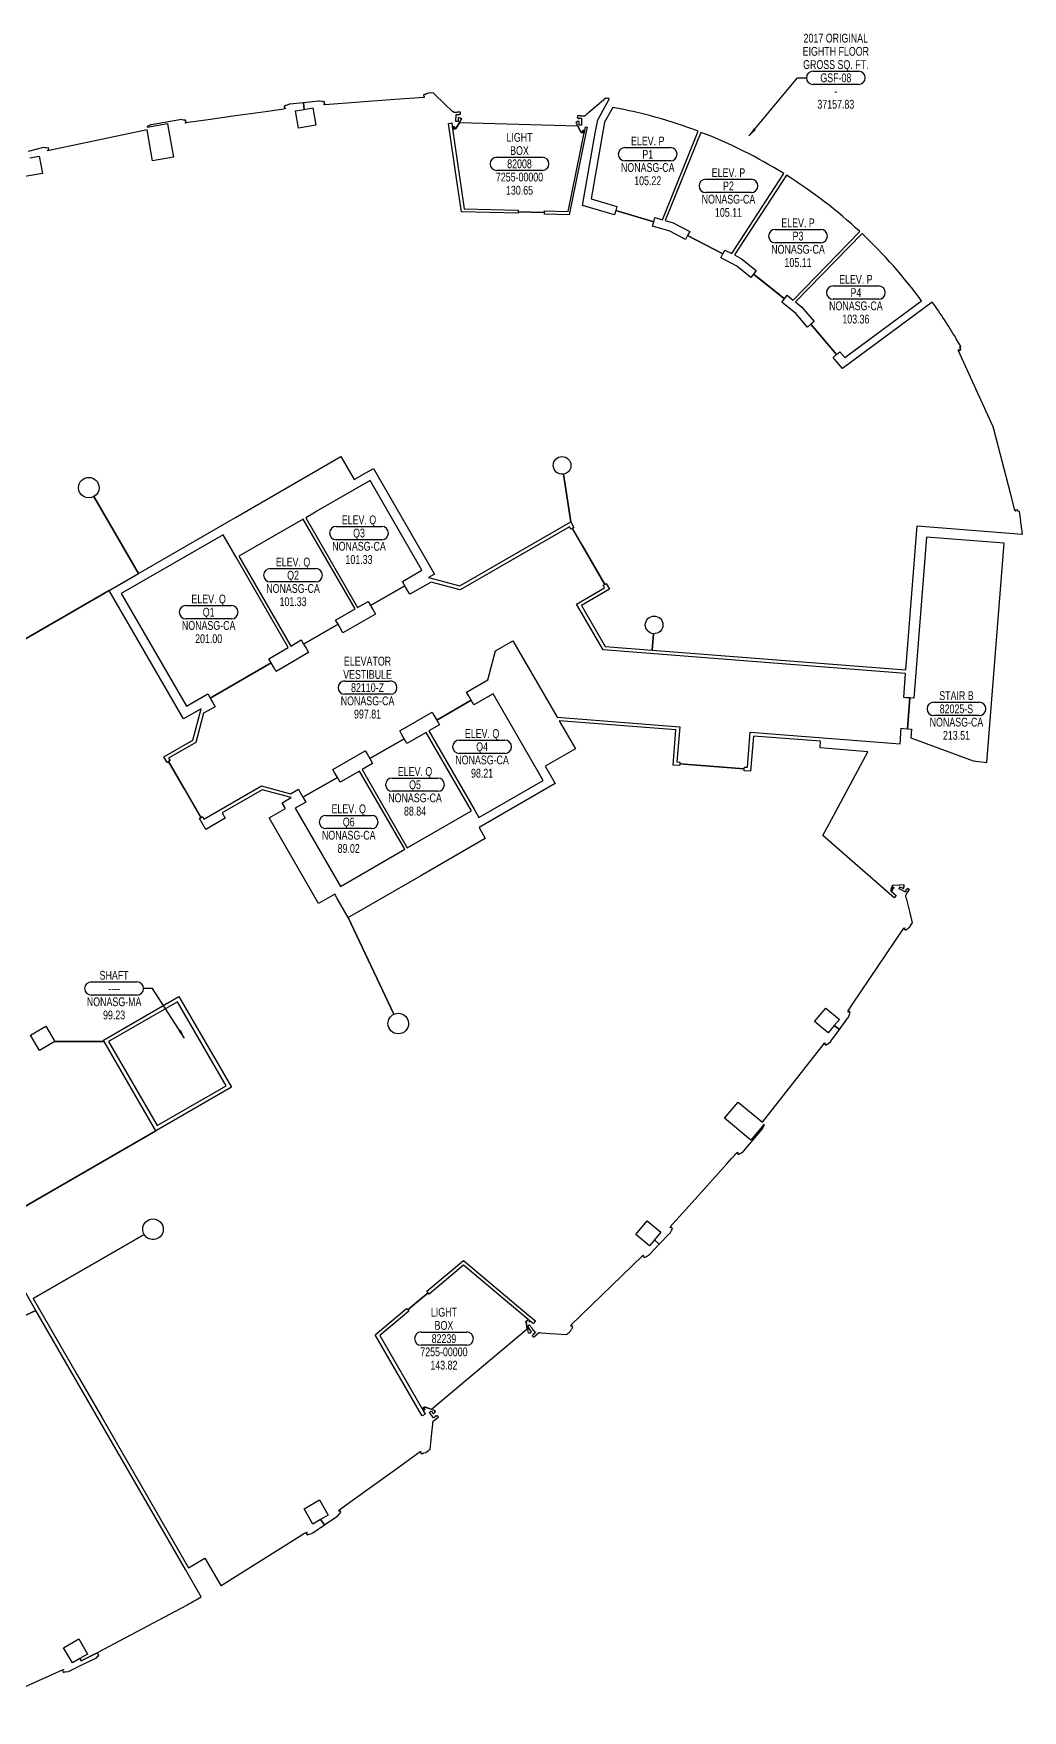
# Model space of a CAD drawing. Extents: x -1775 to 1417, y 4906 to 7408.
# Drawn here: x 72 to 1417, y 5127 to 7408 of the extents above; entities that cross this region are included whole.
import ezdxf
from ezdxf.enums import TextEntityAlignment as Align

# ---------------------------------------------------------------- set-up
doc = ezdxf.new("R2010")
doc.units = 0
doc.header["$MEASUREMENT"] = 0
doc.layers.get('0').update_dxf_attribs({"linetype": 'CONTINUOUS'})
for name, color, linetype in [('AREA', 3, 'CONTINUOUS'), ('AREA2', 1, 'CONTINUOUS'), ('COSTC', 6, 'CONTINUOUS'), ('PLINE2', 5, 'CONTINUOUS'), ('ROOMNA', 4, 'CONTINUOUS'), ('ROOMNO', 4, 'CONTINUOUS'), ('ROOMOV', 4, 'CONTINUOUS')]:
    doc.layers.add(name, color=color, linetype=linetype)
doc.dimstyles.get("Standard").update_dxf_attribs({"dimtxt": 0.18, "dimasz": 12, "dimexe": 0.18, "dimexo": 0.0625, "dimgap": 0.09, "dimtad": 0, "dimtih": 1, "dimtoh": 1, "dimdec": 4, "dimzin": 0, "dimtxsty": 'STANDARD', "dimcen": 0.09, "dimazin": 3, "dimtfac": 1, "dimtdec": 4, "dimtofl": 0, "dimtmove": 0, "dimatfit": 3, "dimtolj": 1, "dimtzin": 0})

# ---------------------------------------------------------------- blocks, each defined once
blk = doc.blocks.new('ROOM')
at = {"layer": 'ROOMOV'}
for p, q in [((-31, 9), (31, 9)), ((31, -9), (-31, -9))]:
    blk.add_line(p, q, dxfattribs=at)
for centre, start, end in [((-31, 0), 90, 270), ((31, 0), 270, 90)]:
    blk.add_arc(centre, 9.04, start, end, dxfattribs=at)
at = {"width": 0.75, "flags": 1}
for tag, p in [('FLTYPE', (-60, -48)), ('FLFIN', (-60, -36)), ('USER1', (60, -48)), ('ICRA', (60, -36)), ('FLCOND', (-60, -60)), ('USER2', (60, -60)), ('WLTYPE', (-60, -84)), ('WLFIN', (-60, -72)), ('BLDG', (-24, -84)), ('SITE', (-24, -72)), ('UCODE', (24, -72)), ('UDESC', (24, -84)), ('USER3', (60, -72)), ('USER4', (60, -84)), ('WLCOND', (-60, -96)), ('CLFIN', (-60, -108)), ('COSTCD', (-24, -108)), ('FLR', (-24, -96)), ('FCODE', (24, -96)), ('FDESC', (24, -108)), ('USER5', (60, -96)), ('USER6', (60, -108)), ('CLCOND', (-60, -132)), ('CLTYPE', (-60, -120)), ('DEPTD', (-24, -120)), ('RDES', (-24, -132)), ('CONTACT', (24, -132)), ('DIVISION', (24, -120)), ('USER7', (60, -120)), ('USER8', (60, -132)), ('CLHT', (-60, -144)), ('BASE', (-60, -156)), ('CHDATE', (-24, -144)), ('CBACK', (-24, -156)), ('PRCONTACT', (24, -156)), ('OCCUP', (24, -144)), ('BLOCK2', (60, -156)), ('BLOCK', (60, -144))]:
    blk.add_attdef(tag, text='', height=6, dxfattribs=at).set_placement(p, align=Align.MIDDLE_CENTER)
at = {"layer": 'AREA', "width": 0.75}
blk.add_attdef('AREA', text='', height=12, dxfattribs=at).set_placement((0, -36), align=Align.MIDDLE_CENTER)
at = {"layer": 'AREA2', "width": 0.75}
blk.add_attdef('AREA2', text='', height=12, dxfattribs=at).set_placement((0, -36), align=Align.MIDDLE_CENTER)
at = {"layer": 'COSTC', "width": 0.75}
blk.add_attdef('COSTC', text='', height=12, dxfattribs=at).set_placement((0, -18), align=Align.MIDDLE_CENTER)
at = {"layer": 'ROOMNA', "width": 0.75}
for tag, p in [('RMNAA', (0, 54)), ('RMNAC', (0, 18)), ('RMNAB', (0, 36))]:
    blk.add_attdef(tag, text='', height=12, dxfattribs=at).set_placement(p, align=Align.MIDDLE_CENTER)
at = {"layer": 'ROOMNO', "width": 0.75}
blk.add_attdef('RMNU', text='', height=12, dxfattribs=at).set_placement((0, 0), align=Align.MIDDLE_CENTER)

msp = doc.modelspace()

# ---------------------------------------------------------------- linework, layer by layer
at = {"layer": 'PLINE2', "color": 6}
for points in [[(8.8, 6554.7), (214.3, 6673.4), (153.9, 6778.1, -0.57735), (132.9, 6790.2, -1), (160.9, 6790.2, -0.26795), (153.9, 6778.1), (214.3, 6673.4), (346.5, 6749.7), (489.9, 6832.5), (507.9, 6801.3), (533.9, 6816.3), (616.9, 6672.6), (608.9, 6667.9), (651.4, 6656.5), (802.3, 6743.7), (792.4, 6808.6, -0.459287), (778.6, 6820.5, -1), (802.6, 6820.5, -0.370532), (792.4, 6808.6), (802.3, 6743.7), (806.7, 6736), (804.6, 6734.8), (818.3, 6711.2), (848.6, 6658.6), (850.7, 6659.8), (855.2, 6652.1), (817.1, 6630.1), (849.3, 6574.3), (913.1, 6569.3), (914.9, 6591.6, -0.391469), (903.8, 6603.6, -1), (927.8, 6603.6, -0.43733), (914.9, 6591.6), (913.1, 6569.3), (1258.2, 6542.2), (1273.5, 6738.2), (1416.2, 6727), (1416.7, 6727, 0.006651), (1414.3, 6745), (1414.4, 6745.3, 0.004563), (1412.5, 6757.6), (1411.4, 6757.4), (1411.1, 6758.7), (1410.6, 6758.6), (1410.6, 6758.7), (1410.4, 6758.7), (1410.2, 6760.3), (1407.3, 6759.8), (1406.6, 6759.7), (1406.7, 6759.2), (1407.4, 6759.3), (1407.6, 6758.2), (1407.5, 6758.2), (1407.3, 6759.2), (1406.6, 6759.1), (1406.5, 6759.8), (1400.5, 6782.8), (1377.9, 6870), (1376.9, 6872.8), (1329.9, 6976.4), (1329.5, 6977.1), (1330.1, 6977.5), (1329.6, 6978.3), (1329.7, 6978.4), (1330.5, 6976.9), (1333.1, 6978.3), (1331.4, 6981.2), (1332.8, 6982), (1332.8, 6982.1), (1326.7, 6992.8), (1326.6, 6992.9), (1326.6, 6992.9), (1326, 6993.9, 0.02128), (1294.1, 7042.8), (1172, 6952.4), (1163.8, 6962.1), (1159.2, 6967.4), (1163.8, 6971.3), (1128.9, 7012.5), (1124.3, 7008.6), (1108.5, 7027.3), (1089.4, 7042.5), (1093.2, 7047.2), (1063.2, 7071.2), (1051, 7080.9), (1047.2, 7076.3), (1028.2, 7091.5), (1012.7, 7099.6), (1006.5, 7102.8), (1006.5, 7102.8), (1009.3, 7108.2), (961.4, 7133.2), (958.6, 7127.8), (937, 7139.2), (913.5, 7146.1), (915.2, 7151.9), (863.5, 7167.2), (861.8, 7161.4), (818.4, 7174.3), (835.7, 7272.4), (839, 7290.7), (854.6, 7318.6), (854.8, 7319.6), (853.8, 7319.8), (853.8, 7319.8), (853.8, 7319.8), (852.9, 7319.9), (852.5, 7319.8), (850.7, 7320.1), (850.7, 7320.2), (850.2, 7320.3), (823.8, 7298), (823.9, 7297.9), (821.9, 7296.2), (821.3, 7296), (820.7, 7295.5), (816, 7295.8), (816.1, 7295.9), (811.5, 7296.2, 0.414214), (811.4, 7296.1), (811.3, 7293.5), (811.5, 7293.5), (813.2, 7293.5), (813.1, 7292.4), (814.2, 7292.4), (814.2, 7292.6, -0.414214), (814.4, 7292.9), (816.9, 7292.8, -0.414214), (817.2, 7292.5), (816.9, 7283.5, -0.414214), (816.6, 7283.3), (814.1, 7283.4, -0.414214), (813.9, 7283.6), (814, 7288.4), (813.9, 7288.4), (813, 7288.4), (813, 7288.3), (810.5, 7288.4), (810.5, 7288), (810.5, 7288), (810.5, 7288), (810.5, 7287.4, -0.414214), (810.4, 7287.4), (810.1, 7287.4), (810, 7287.3), (810, 7287.3), (810.1, 7287.3), (810.4, 7287.3, -0.42196), (810.5, 7287.2), (810.5, 7287.2, -0.414214), (810.5, 7287.2), (809.1, 7287.2), (811.9, 7282.1), (812, 7282.2), (812.5, 7281.4), (812.4, 7281.4), (812.4, 7281.4), (812.3, 7281.4), (816.1, 7274.5), (816.1, 7274.5), (816.2, 7274.6), (816.7, 7273.8), (816.5, 7273.7), (816.7, 7273.4), (817.2, 7273.3), (817.2, 7273.3), (817, 7273.3), (817, 7273.2), (820.9, 7273.1), (821.4, 7275.6), (820.1, 7275.6), (820.1, 7275.6), (820, 7274.1), (818.5, 7274.1), (818.6, 7276.5), (820.1, 7276.4), (820.1, 7276.1), (820.1, 7276.1), (821.5, 7276.1), (822.5, 7281), (824.7, 7280.5), (823.1, 7272.7), (800.1, 7161.6), (766.8, 7162.5), (766.8, 7164.6), (730.9, 7165.6), (730.8, 7163.5), (653.8, 7165.5), (648.1, 7204.7), (636.2, 7285.8), (640.5, 7286.4), (641.2, 7281.5), (642.6, 7281.4), (642.6, 7281.4), (642.6, 7281.7), (644.1, 7281.7), (644.1, 7279.3), (642.6, 7279.4), (642.6, 7280.9), (641.2, 7281), (641.6, 7278.5), (645.6, 7278.4), (645.6, 7278.4), (645.3, 7278.4), (645.3, 7278.5), (645.8, 7278.5), (646, 7278.8), (645.9, 7278.9), (646.4, 7279.6), (646.5, 7279.5), (650.7, 7286.2), (650.6, 7286.2), (650.5, 7286.3), (651, 7287), (651.1, 7286.9), (654.2, 7291.8), (652.9, 7291.9, -0.414214), (652.9, 7291.9), (652.9, 7291.9, -0.43442), (652.9, 7292), (653.3, 7292), (653.3, 7292), (653.3, 7292), (653.2, 7292.1), (652.9, 7292.1, -0.414214), (652.9, 7292.1), (652.9, 7292.7), (652.9, 7292.7), (652.9, 7292.7), (652.9, 7293.1), (650.4, 7293.2), (650.4, 7293.3), (649.4, 7293.3), (649.4, 7293.3), (649.2, 7288.5, -0.414214), (649, 7288.3), (646.5, 7288.4, -0.414214), (646.2, 7288.6), (646.5, 7297.6, -0.414214), (646.8, 7297.9), (649.3, 7297.8, -0.414214), (649.5, 7297.5), (649.5, 7297.3), (649.5, 7297.3), (649.5, 7297.3), (650.5, 7297.3), (650.6, 7298.3), (652.5, 7298.3), (652.5, 7300.9, 0.414214), (652.4, 7301), (647.9, 7301), (647.9, 7300.8), (643.2, 7300.8), (642.7, 7301.4), (642.1, 7301.6), (640.1, 7303.4), (640.2, 7303.5), (632.6, 7310.8), (615.3, 7327.3), (612.2, 7327.1), (612.1, 7327.2), (608.5, 7326.9), (605.7, 7325.6), (603.9, 7325.5), (603.9, 7325), (603.9, 7325), (603.9, 7324.8), (603.9, 7324.8), (602.3, 7324.7), (602.5, 7321.8), (604.1, 7321.9), (604.1, 7321.8), (603.1, 7321.7), (603.2, 7321), (562.9, 7318.1), (467.8, 7311.2), (467.8, 7311.2), (467.2, 7311.2), (467.1, 7311.9), (466.1, 7311.8), (466.1, 7311.9), (467.7, 7312), (467.5, 7314.9), (465.9, 7314.8), (465.9, 7315), (465.8, 7315), (465.8, 7315.5), (464.5, 7315.4), (464.2, 7315.4), (460.8, 7316.1), (460.4, 7316.2), (459.6, 7316.1), (459.4, 7316), (439, 7313.8), (440, 7304.9), (451.8, 7307), (455.9, 7283.4), (432.3, 7279.2), (428.1, 7302.9), (440, 7304.9), (439, 7313.8), (420.2, 7311.8), (420, 7311.9), (419.2, 7311.8), (418.8, 7311.7), (415.4, 7310.1), (414.1, 7310), (414.1, 7309.6), (414.2, 7309.3), (412.5, 7309), (412.9, 7306.2), (414.5, 7306.4), (414.5, 7306.3), (413.5, 7306.2), (413.6, 7305.5), (409, 7304.8), (387.2, 7301.7), (346.5, 7296), (305.9, 7290.2), (278.6, 7286.4), (278.5, 7287.1), (277.5, 7286.9), (277.5, 7287), (278.6, 7287.2), (278.7, 7286.5), (279.2, 7286.6), (278.7, 7290.1), (277.1, 7289.9), (277.1, 7290), (277, 7290.1), (277, 7290.6), (275.7, 7290.4), (271.6, 7290.9), (270.8, 7290.8), (270.4, 7290.5), (268, 7290.1), (268, 7290.2), (234.4, 7284.3), (234.4, 7284.1), (232, 7283.7), (231.5, 7283.9), (230.7, 7283.7), (227.1, 7281.8), (226.3, 7281.7), (226.5, 7280.6), (253.9, 7285.5), (254.5, 7282.3), (262, 7239.8), (233.6, 7234.8), (226.1, 7277.1), (92.9, 7249), (91.3, 7248.6), (91.1, 7249.4), (92.7, 7249.7), (92.1, 7252.5), (88.9, 7251.9), (88.7, 7252.6), (85.2, 7252.8), (64.6, 7247.7)], [(71.2, 5687.2), (222.1, 5774.4, -0.131652), (220.2, 5781.4, -1), (248.2, 5781.4, -0.767327), (222.1, 5774.4), (71.2, 5687.2), (131.1, 5583.4), (164.9, 5524.9), (282.6, 5321), (304.8, 5333.9), (326.3, 5296.7), (326.7, 5296.1), (327.1, 5296.4), (326.7, 5297), (403.5, 5344.8), (440.4, 5367.9), (442.4, 5369.1), (442.8, 5368.5), (443.6, 5369.1), (443.7, 5369), (442.8, 5368.4), (442.4, 5369), (441.9, 5368.7), (442.3, 5368.1), (443.8, 5365.7), (445.2, 5366.5), (445.3, 5366.4), (445.3, 5366.5), (445.6, 5366), (446.8, 5366.7), (450.4, 5367.7), (450.7, 5367.8), (451.4, 5368.3), (451.5, 5368.5), (467.5, 5379.2), (462.2, 5386.4), (451.8, 5380.4), (439.8, 5401.2), (460.6, 5413.2), (472.6, 5392.4), (462.2, 5386.4), (467.5, 5379.2), (484.3, 5390.5), (484.5, 5390.5), (485.2, 5391), (487.7, 5394.2), (488.8, 5395), (488.5, 5395.5), (488.5, 5395.5), (488.5, 5395.6), (489.8, 5396.5), (488.1, 5398.9), (486.8, 5397.9), (486.7, 5398), (487.5, 5398.6), (487.1, 5399.1), (505.3, 5412.3), (562.7, 5453.8), (597.6, 5479), (598, 5478.4), (598.8, 5479), (598.9, 5479), (598, 5478.3), (597.6, 5478.9), (597.2, 5478.6), (597.6, 5478), (599.3, 5475.7), (600.6, 5476.6), (600.7, 5476.4), (600.7, 5476.5), (601, 5476.1), (602.5, 5477.2), (605.5, 5477.9), (608.4, 5480), (608.4, 5480.2), (608.9, 5480.5), (609.4, 5480.9), (611, 5482), (613.4, 5504.6), (614.7, 5516.2), (614.6, 5516.3), (614.9, 5518.9), (615.2, 5519.5), (615.3, 5520.3), (618.9, 5523.2), (618.9, 5523.1), (622.4, 5526.1, 0.414214), (622.4, 5526.2), (620.8, 5528.1), (620.5, 5527.8), (619.5, 5526.9), (618.8, 5527.8), (618, 5527.1), (618, 5527.1), (618.1, 5527.1), (618.2, 5526.9, -0.414214), (618.2, 5526.6), (616.2, 5525, -0.414214), (615.9, 5525), (610.1, 5531.9, -0.414214), (610.1, 5532.2), (612, 5533.8, -0.434035), (612.4, 5533.8), (615.5, 5530.2), (615.5, 5530.2), (616.2, 5530.8), (616.2, 5530.9), (618.1, 5532.5), (617.8, 5532.8), (617.8, 5532.8), (617.8, 5532.8), (617.5, 5533.2, -0.414214), (617.5, 5533.3), (617.7, 5533.5), (617.8, 5533.6), (617.7, 5533.7), (617.4, 5533.4, -0.414214), (617.3, 5533.4), (617.3, 5533.4, -0.414214), (617.3, 5533.5), (618.3, 5534.3), (612.9, 5536.3), (612.9, 5536.2), (612, 5536.5), (612.1, 5536.6), (612.1, 5536.6), (604.8, 5539.3), (604.7, 5539.1), (603.9, 5539.4), (604, 5539.5), (603.6, 5539.7), (603.2, 5539.4), (603.2, 5539.4), (603.4, 5539.6), (603.3, 5539.6), (600.3, 5537.1), (601.6, 5534.9), (602.6, 5535.8), (602.6, 5535.8), (601.6, 5537), (602.7, 5537.9), (604.3, 5536.1), (603.1, 5535.2), (602.9, 5535.4), (602.9, 5535.4), (601.8, 5534.5), (604.4, 5529.9), (600.2, 5527.5), (596.3, 5534.2), (536.4, 5638), (579.2, 5673.8), (580.7, 5671.9), (593.1, 5682.4), (608.3, 5695.1), (606.7, 5697), (656.5, 5738.7), (748.3, 5661.7), (754.3, 5656.7), (751.1, 5653), (750, 5653.9), (747.1, 5656.4), (746, 5655.5), (746, 5655.4), (745.6, 5655.8), (745.7, 5655.8), (746.7, 5656.7), (744.8, 5658.3), (741.7, 5655.8), (741.8, 5655.7), (742, 5655.9), (742, 5655.8), (741.6, 5655.5), (741.7, 5655.1), (741.9, 5655.1), (742, 5654.3), (741.8, 5654.3), (743.2, 5646.6), (743.2, 5646.6), (743.4, 5646.6), (743.5, 5645.8), (743.4, 5645.7), (744.4, 5640.1), (745.4, 5640.9, -0.414214), (745.4, 5640.9), (745.4, 5640.9, -0.414214), (745.4, 5640.8), (745.1, 5640.6), (745.2, 5640.5), (745.2, 5640.5), (745.5, 5640.7, -0.414214), (745.6, 5640.7), (745.9, 5640.3), (745.9, 5640.3), (745.9, 5640.3), (746.2, 5640), (748.1, 5641.6), (748.2, 5641.5), (748.9, 5642.1), (748.9, 5642.2), (745.9, 5645.8, -0.414214), (745.9, 5646.2), (746.1, 5646.4), (743.6, 5649.4), (746, 5651.4), (749.8, 5646.8), (749.3, 5646.4), (754, 5640.8, -0.414214), (753.9, 5640.5), (752, 5638.9, -0.414214), (751.7, 5638.9), (751.6, 5639), (751.5, 5639.1), (750.7, 5638.5), (751.4, 5637.6), (750.8, 5637.1), (750.1, 5636.5), (751.7, 5634.6, 0.492945), (751.8, 5634.6), (755.3, 5637.5), (755.2, 5637.6), (758.7, 5640.6), (759.5, 5640.6), (760.1, 5640.8), (762.8, 5640.6), (762.8, 5640.5), (774.5, 5639.7), (774.5, 5639.7), (797, 5638.3), (797.1, 5638.3), (799.4, 5640.4), (799.6, 5640.4), (800.5, 5641.3), (802.2, 5642.9), (803.4, 5645.7), (804.7, 5647), (804.4, 5647.3), (804.4, 5647.4), (804.3, 5647.5), (805.4, 5648.7), (803.4, 5650.7), (802.9, 5651.2), (802.6, 5650.9), (803, 5650.4), (802.3, 5649.6), (802.2, 5649.7), (802.9, 5650.4), (802.4, 5650.9), (899.8, 5745.4), (899.8, 5745.4), (900.3, 5745.8), (900.7, 5745.3), (901.5, 5746), (901.5, 5746), (900.7, 5745.2), (900.3, 5745.7), (899.9, 5745.3), (902.4, 5742.8), (903.5, 5743.9), (903.7, 5743.7), (903.7, 5743.8), (904.1, 5743.4), (905, 5744.3), (905.3, 5744.5), (908.3, 5746.1), (908.6, 5746.3), (909.2, 5746.9), (909.3, 5747.1), (922.8, 5761.2), (916.3, 5767.2), (909.4, 5758.9), (891, 5774.3), (906.4, 5792.7), (924.8, 5777.3), (916.3, 5767.2), (922.8, 5761.2), (936.6, 5775.5), (936.9, 5775.6), (937.4, 5776.2), (939.2, 5779.9), (940.1, 5780.9), (939.8, 5781.2), (939.8, 5781.3), (939.7, 5781.4), (940.8, 5782.6), (938.6, 5784.6), (938.1, 5785), (937.7, 5784.6), (938.2, 5784.2), (937.5, 5783.4), (937.4, 5783.4), (938.1, 5784.2), (937.6, 5784.6), (941.2, 5788.6), (971.4, 5822.2), (983.2, 5835.3), (1014.6, 5870.2), (1021.1, 5877.5), (1025, 5881.9), (1026.5, 5883.5), (1028.2, 5885.5), (1028.7, 5886), (1029.3, 5885.6), (1029.9, 5886.3), (1030, 5886.2), (1029.3, 5885.4), (1028.8, 5885.9), (1028.4, 5885.5), (1031.1, 5883.1), (1032.1, 5884.3), (1032.2, 5884.2), (1032.3, 5884.3), (1032.7, 5883.9), (1033.6, 5884.9), (1037.1, 5887.1), (1037.6, 5887.7), (1037.6, 5887.9), (1037.8, 5888.1), (1063, 5918.1), (1063.2, 5918.2), (1063.8, 5918.9), (1065.3, 5922.7), (1065.8, 5923.3), (1065, 5924), (1047.1, 5902.6), (1044.6, 5904.7), (1011.6, 5932.4), (1030.1, 5954.5), (1063, 5926.9), (1147.4, 6034.6), (1147.9, 6034.2), (1148.5, 6035), (1148.6, 6034.9), (1147.9, 6034.1), (1147.4, 6034.5), (1147.1, 6034.1), (1147.6, 6033.6), (1149.9, 6031.8), (1150.9, 6033.1), (1151, 6033), (1151.1, 6033.1), (1151.5, 6032.7), (1152.3, 6033.8), (1152.5, 6034), (1155.6, 6036.2), (1156.1, 6036.9), (1156.1, 6037.1), (1156.3, 6037.3), (1167.9, 6053.2), (1160.8, 6058.6), (1152.4, 6048.5), (1134, 6063.9), (1149.4, 6082.3), (1167.8, 6066.9), (1160.8, 6058.6), (1167.9, 6053.2), (1179.4, 6069), (1179.6, 6069.1), (1180.1, 6069.8), (1180.2, 6070.1), (1181.4, 6073.7), (1182.1, 6074.8), (1181.8, 6075), (1181.5, 6075.2), (1182.5, 6076.6), (1180.1, 6078.2), (1179.2, 6076.9), (1179.1, 6076.9), (1179.7, 6077.7), (1179.1, 6078.1), (1179.5, 6078.7), (1185.5, 6087.6), (1255.6, 6191), (1256.2, 6190.6), (1256.7, 6191.4), (1256.8, 6191.3), (1256.2, 6190.4), (1255.6, 6190.8), (1255.3, 6190.4), (1255.9, 6190), (1255.9, 6190), (1258.3, 6188.4), (1259.3, 6189.8), (1259.8, 6189.4), (1260.9, 6190.9), (1261.2, 6191.1), (1263.4, 6192.6), (1265.4, 6195.6), (1265.4, 6195.8), (1265.4, 6195.8), (1265.4, 6195.8), (1267.1, 6198.4), (1263.4, 6213.8), (1259, 6231.8), (1258.8, 6231.8), (1258.2, 6234.4), (1258.3, 6235), (1258.1, 6235.8), (1260.5, 6239.8), (1260.6, 6239.7), (1262.9, 6243.7, 0.414214), (1262.8, 6243.8), (1260.6, 6245.1), (1260.4, 6244.7), (1259.6, 6243.4), (1258.7, 6243.9), (1258.2, 6243), (1258.3, 6242.9), (1258.4, 6242.9, -0.414214), (1258.5, 6242.5), (1257.4, 6240.3, -0.414214), (1257, 6240.2), (1249.1, 6244.5, -0.414214), (1249, 6244.8), (1250.2, 6247, -0.414214), (1250.5, 6247.1), (1254.7, 6244.9), (1254.8, 6245.1), (1255.2, 6245.8), (1255.1, 6245.8), (1256.3, 6248), (1255.9, 6248.2), (1255.9, 6248.2), (1255.9, 6248.2), (1255.4, 6248.5, -0.414214), (1255.4, 6248.6), (1255.5, 6248.8), (1255.6, 6248.9), (1255.5, 6248.9), (1255.5, 6248.9), (1255.3, 6248.6, -0.414214), (1255.2, 6248.6), (1255.2, 6248.6, -0.414214), (1255.2, 6248.6), (1255.8, 6249.8), (1250.1, 6249.6), (1250.1, 6249.4), (1249.2, 6249.4), (1249.2, 6249.5), (1249.2, 6249.5), (1241.3, 6249.2), (1241.3, 6249.2), (1241.3, 6249.1), (1240.5, 6249), (1240.5, 6249.2), (1240.1, 6249.2), (1239.8, 6248.8), (1239.8, 6248.8), (1239.9, 6249), (1239.8, 6249), (1238, 6245.6), (1238.1, 6245.6), (1237.8, 6245), (1239, 6244), (1239, 6244), (1238.8, 6244.1), (1237.4, 6242.2), (1238.5, 6241.2), (1240.6, 6245.2), (1239.2, 6245.9), (1239.9, 6247.2), (1242, 6246.1), (1241.3, 6244.8), (1241, 6244.9), (1238.8, 6240.9), (1244.9, 6235.6), (1242.1, 6232.4), (1239.1, 6235), (1145.1, 6317.2), (1162.7, 6349.8), (1206.4, 6431.1), (1141.4, 6436.2), (1142.1, 6445.2), (1050.8, 6452.4), (1047, 6404.5), (1038.2, 6405.2), (1038.4, 6407.7), (950.6, 6414.5), (950.5, 6412.1), (941.6, 6412.8), (945.4, 6460.7), (786.6, 6473.1), (808.7, 6434.9), (767.8, 6411.3), (781.4, 6387.7), (677.7, 6327.8), (686.2, 6313), (598.5, 6262.4), (510.8, 6211.8), (499.8, 6205.4), (561.8, 6073.9, -0.54993), (581.8, 6061.2, -1), (553.8, 6061.2, -0.290381), (561.8, 6073.9), (499.8, 6205.4), (484.8, 6231.5), (481.4, 6237.3), (459.5, 6224.7), (392.3, 6341.1), (414.2, 6353.8), (409.8, 6361.3), (422.3, 6368.6), (382.5, 6379.2), (328.2, 6347.8), (332.3, 6340.7), (305.9, 6325.4), (297.3, 6340.3), (299.4, 6341.5), (276.5, 6381.1), (255.4, 6417.7), (253.3, 6416.5), (248.9, 6424.2), (288.3, 6446.9), (299.7, 6489.4), (275.7, 6475.6), (174.7, 6650.5), (8.8, 6554.7)], [(-12.3, 5126.8), (110.9, 5182), (110.9, 5182), (112.4, 5182.7), (112.7, 5182), (111.2, 5181.3), (112.4, 5178.6), (115, 5179.8), (115.3, 5179.2), (119.1, 5179.8), (138.1, 5189.1), (155.6, 5197.6), (156, 5197.7), (156.8, 5198.1), (159.7, 5201), (160.4, 5201.3), (158.5, 5205.3, -0.003127), (136.6, 5194.4), (134.9, 5197.4), (124.5, 5191.4), (112.5, 5212.2), (133.3, 5224.2), (145.3, 5203.4), (134.9, 5197.4), (136.6, 5194.4, 0.003127), (158.5, 5205.3, 0.000189), (159.8, 5206), (280.1, 5270.1, 0.000042), (280.5, 5270.3), (280.7, 5270.4, 0.002057), (299.9, 5281.3), (278.4, 5318.6), (74.9, 5671), (-80.4, 5598.3, -0.109811)]]:
    msp.add_lwpolyline(points, format="xyb", dxfattribs=at)
for points in [[(975.7, 7275.1, 0.044736), (859.8, 7307.5), (848.5, 7287.3), (830.2, 7183.3), (865.2, 7172.9), (863.5, 7167.2), (915.2, 7151.9), (916.9, 7157.6), (927, 7154.6)], [(1092.3, 7217.5, 0.046853), (979.5, 7273.6), (930.8, 7153.5), (941.5, 7150.3), (964.2, 7138.5), (961.4, 7133.2), (1009.3, 7108.2), (1012.1, 7113.5), (1021.3, 7108.6)], [(1195.7, 7138.5, 0.046853), (1095.7, 7215.3), (1024.9, 7106.8), (1034.7, 7101.6), (1054.7, 7085.6), (1051, 7080.9), (1093.2, 7047.2), (1096.9, 7051.9), (1105.1, 7045.4)], [(1279.6, 7044.4, 0.045393), (1198.6, 7135.8), (1108.2, 7042.9), (1116.9, 7035.9), (1133.5, 7016.4), (1128.9, 7012.5), (1163.8, 6971.3), (1168.4, 6975.2), (1175.2, 6967.2)]]:
    msp.add_lwpolyline(points, format="xyb", close=True, dxfattribs=at)
for points in [[(820.8, 7272.9), (817.2, 7273), (817.2, 7272.9), (816.8, 7272.9), (816.3, 7273.8), (811.9, 7281.9), (651.2, 7286.7), (646.3, 7279), (645.7, 7278), (645.3, 7278), (645.3, 7278.1), (641.6, 7278.2), (657.5, 7169.7), (730.9, 7167.7), (730.9, 7165.6), (766.8, 7164.6), (766.9, 7166.7), (798.7, 7165.9)], [(529.5, 6799.9), (456.3, 6757.7), (456.3, 6757.7), (452.8, 6755.7), (452.8, 6755.7), (442, 6749.4), (512.5, 6627.3), (526.8, 6635.6), (530.1, 6629.9), (576.8, 6656.9), (573.6, 6662.6), (600, 6677.8)], [(1257.8, 6537.3), (846.4, 6569.6), (810.4, 6631.9), (848.5, 6653.9), (846.5, 6657.4), (848.6, 6658.6), (804.6, 6734.8), (802.5, 6733.6), (800.5, 6737), (652.1, 6651.3), (612.4, 6661.9), (583.6, 6645.3), (580.1, 6651.3), (576.8, 6656.9), (530.1, 6629.9), (533.3, 6624.3), (536.8, 6618.3), (492.6, 6592.8), (489.1, 6598.8), (485.9, 6604.4), (439.1, 6577.4), (442.4, 6571.8), (445.9, 6565.8), (401.7, 6540.3), (398.2, 6546.3), (395, 6551.9), (311.8, 6503.9), (315.1, 6498.3), (318.6, 6492.3), (303.1, 6483.3), (292.5, 6443.7), (255.5, 6422.4), (257.5, 6418.9), (255.4, 6417.7), (299.4, 6341.5), (301.5, 6342.7), (303.5, 6339.2), (381.8, 6384.4), (421.4, 6373.8), (431.9, 6379.9), (434.4, 6375.6), (438.2, 6369.1), (485, 6396.1), (481.2, 6402.6), (478.8, 6406.8), (522.9, 6432.3), (525.4, 6428.1), (529.1, 6421.6), (575.9, 6448.6), (572.1, 6455.1), (569.7, 6459.3), (613.9, 6484.8), (616.3, 6480.6), (620.1, 6474.1), (666.8, 6501.1), (663.1, 6507.6), (660.6, 6511.9), (689.4, 6528.6), (700.1, 6568.2), (723.8, 6581.9), (783.7, 6478.2), (950.6, 6465.1), (946.8, 6417.3), (950.8, 6417), (950.6, 6414.5), (1038.4, 6407.7), (1038.6, 6410.1), (1042.6, 6409.8), (1046.3, 6457.6), (1250.2, 6441.6), (1251.9, 6463), (1255, 6462.8), (1255, 6462.6), (1260.4, 6462.3), (1263.7, 6504.2), (1258.3, 6504.5), (1255.2, 6504.8)], [(438.6, 6747.4), (351.1, 6696.9), (421.6, 6574.8), (435.9, 6583.1), (439.1, 6577.4), (485.9, 6604.4), (482.6, 6610.1), (509.1, 6625.3)], [(347.6, 6694.9), (329.6, 6726.1), (191.1, 6646.1), (279.6, 6492.8), (308.6, 6509.6), (311.8, 6503.9), (395, 6551.9), (391.7, 6557.6), (418.1, 6572.8), (347.6, 6694.9)], [(1391.8, 6714.8), (1286.4, 6723.1), (1269.2, 6503.8), (1263.7, 6504.2), (1260.4, 6462.3), (1265.9, 6461.9), (1264.9, 6450), (1349.9, 6418.8), (1368.5, 6416.5)], [(697, 6509.8), (670.6, 6494.6), (666.8, 6501.1), (620.1, 6474.1), (623.8, 6467.6), (609.5, 6459.3), (671, 6352.8), (671, 6352.8), (677.5, 6341.6), (765, 6392.1)], [(605.9, 6457.2), (579.6, 6442.1), (575.9, 6448.6), (529.1, 6421.6), (532.9, 6415.1), (518.6, 6406.8), (580.1, 6300.3), (667.3, 6350.7)], [(515.1, 6404.8), (488.7, 6389.6), (485, 6396.1), (438.2, 6369.1), (441.9, 6362.6), (427.7, 6354.3), (489.2, 6247.9), (576.6, 6298.3)], [(267.6, 6091), (173.8, 6036.8), (239.8, 5922.5), (333.6, 5976.6)], [(656.5, 5732.4), (609.9, 5693.2), (608.3, 5695.1), (593.1, 5682.4), (580.7, 5671.9), (582.3, 5670.1), (542.7, 5636.9), (600.2, 5537.3), (603, 5539.7), (602.9, 5539.7), (603.2, 5540), (604.1, 5539.6), (612.8, 5536.5), (743.2, 5645.8), (741.6, 5654.9), (741.4, 5655.9), (741.7, 5656.2), (741.8, 5656.1), (744.6, 5658.5)]]:
    msp.add_lwpolyline(points, close=True, dxfattribs=at)
for points in [[(66.5, 7239.1), (79.5, 7241.4), (81.7, 7229.2), (83.7, 7217.8), (60, 7213.6)], [(14.1, 5786.1), (237.9, 5915.3), (167.8, 6036.8), (100.6, 6036.8), (79.8, 6024.8), (67.8, 6045.6), (88.6, 6057.6), (100.6, 6036.8), (167.8, 6036.8), (166.7, 6038.7), (269.5, 6098.1), (340.8, 5974.7), (308.7, 5956.2), (14.1, 5786.1)], [(-80.4, 5598.3), (74.9, 5671), (3.9, 5794.1)]]:
    msp.add_lwpolyline(points, dxfattribs=at)

# ---------------------------------------------------------------- block references
at = {"layer": 'ROOMNO'}
ref = msp.add_blockref('ROOM', (1162.9, 7347.8), dxfattribs=at)
ref.add_attrib('RMNU', 'GSF-08', dxfattribs={"height": 12, "width": 0.75}).set_placement((1162.9, 7347.8), align=Align.MIDDLE_CENTER)
ref.add_attrib('RMNAA', '2017 ORIGINAL', dxfattribs={"layer": 'ROOMNA', "height": 12, "width": 0.75}).set_placement((1162.9, 7401.8), align=Align.MIDDLE_CENTER)
ref.add_attrib('RMNAB', 'EIGHTH FLOOR', dxfattribs={"layer": 'ROOMNA', "height": 12, "width": 0.75}).set_placement((1162.9, 7383.8), align=Align.MIDDLE_CENTER)
ref.add_attrib('RMNAC', 'GROSS SQ. FT.', dxfattribs={"layer": 'ROOMNA', "height": 12, "width": 0.75}).set_placement((1162.9, 7365.8), align=Align.MIDDLE_CENTER)
ref.add_attrib('COSTC', '-', dxfattribs={"layer": 'COSTC', "height": 12, "width": 0.75}).set_placement((1162.9, 7329.8), align=Align.MIDDLE_CENTER)
ref.add_attrib('AREA', '37157.83', dxfattribs={"layer": 'AREA', "height": 12, "width": 0.75}).set_placement((1162.9, 7311.8), align=Align.MIDDLE_CENTER)
ref = msp.add_blockref('ROOM', (732.7, 7230.8), dxfattribs=at)
ref.add_attrib('RMNU', '82008', dxfattribs={"height": 12, "width": 0.75}).set_placement((732.7, 7230.8), align=Align.MIDDLE_CENTER)
ref.add_attrib('RMNAB', 'LIGHT', dxfattribs={"layer": 'ROOMNA', "height": 12, "width": 0.75}).set_placement((732.7, 7266.8), align=Align.MIDDLE_CENTER)
ref.add_attrib('RMNAC', 'BOX', dxfattribs={"layer": 'ROOMNA', "height": 12, "width": 0.75}).set_placement((732.7, 7248.8), align=Align.MIDDLE_CENTER)
ref.add_attrib('COSTC', '7255-00000', dxfattribs={"layer": 'COSTC', "height": 12, "width": 0.75}).set_placement((732.7, 7212.8), align=Align.MIDDLE_CENTER)
ref.add_attrib('AREA2', '130.65', dxfattribs={"layer": 'AREA2', "height": 12, "width": 0.75}).set_placement((732.7, 7194.8), align=Align.MIDDLE_CENTER)
ref = msp.add_blockref('ROOM', (907.1, 7243.8), dxfattribs=at)
ref.add_attrib('RMNU', 'P1', dxfattribs={"height": 12, "width": 0.75}).set_placement((907.1, 7243.8), align=Align.MIDDLE_CENTER)
ref.add_attrib('RMNAC', 'ELEV. P', dxfattribs={"layer": 'ROOMNA', "height": 12, "width": 0.75}).set_placement((907.1, 7261.8), align=Align.MIDDLE_CENTER)
ref.add_attrib('COSTC', 'NONASG-CA', dxfattribs={"layer": 'COSTC', "height": 12, "width": 0.75}).set_placement((907.1, 7225.8), align=Align.MIDDLE_CENTER)
ref.add_attrib('AREA2', '105.22', dxfattribs={"layer": 'AREA2', "height": 12, "width": 0.75}).set_placement((907.1, 7207.8), align=Align.MIDDLE_CENTER)
ref = msp.add_blockref('ROOM', (1016.9, 7200.7), dxfattribs=at)
ref.add_attrib('RMNU', 'P2', dxfattribs={"height": 12, "width": 0.75}).set_placement((1016.9, 7200.7), align=Align.MIDDLE_CENTER)
ref.add_attrib('RMNAC', 'ELEV. P', dxfattribs={"layer": 'ROOMNA', "height": 12, "width": 0.75}).set_placement((1016.9, 7218.7), align=Align.MIDDLE_CENTER)
ref.add_attrib('COSTC', 'NONASG-CA', dxfattribs={"layer": 'COSTC', "height": 12, "width": 0.75}).set_placement((1016.9, 7182.7), align=Align.MIDDLE_CENTER)
ref.add_attrib('AREA2', '105.11', dxfattribs={"layer": 'AREA2', "height": 12, "width": 0.75}).set_placement((1016.9, 7164.7), align=Align.MIDDLE_CENTER)
ref = msp.add_blockref('ROOM', (1111.5, 7132.5), dxfattribs=at)
ref.add_attrib('RMNU', 'P3', dxfattribs={"height": 12, "width": 0.75}).set_placement((1111.5, 7132.5), align=Align.MIDDLE_CENTER)
ref.add_attrib('RMNAC', 'ELEV. P', dxfattribs={"layer": 'ROOMNA', "height": 12, "width": 0.75}).set_placement((1111.5, 7150.5), align=Align.MIDDLE_CENTER)
ref.add_attrib('COSTC', 'NONASG-CA', dxfattribs={"layer": 'COSTC', "height": 12, "width": 0.75}).set_placement((1111.5, 7114.5), align=Align.MIDDLE_CENTER)
ref.add_attrib('AREA2', '105.11', dxfattribs={"layer": 'AREA2', "height": 12, "width": 0.75}).set_placement((1111.5, 7096.5), align=Align.MIDDLE_CENTER)
ref = msp.add_blockref('ROOM', (1190.2, 7055.6), dxfattribs=at)
ref.add_attrib('RMNU', 'P4', dxfattribs={"height": 12, "width": 0.75}).set_placement((1190.2, 7055.6), align=Align.MIDDLE_CENTER)
ref.add_attrib('RMNAC', 'ELEV. P', dxfattribs={"layer": 'ROOMNA', "height": 12, "width": 0.75}).set_placement((1190.2, 7073.6), align=Align.MIDDLE_CENTER)
ref.add_attrib('COSTC', 'NONASG-CA', dxfattribs={"layer": 'COSTC', "height": 12, "width": 0.75}).set_placement((1190.2, 7037.6), align=Align.MIDDLE_CENTER)
ref.add_attrib('AREA2', '103.36', dxfattribs={"layer": 'AREA2', "height": 12, "width": 0.75}).set_placement((1190.2, 7019.6), align=Align.MIDDLE_CENTER)
ref = msp.add_blockref('ROOM', (514.4, 6728.5), dxfattribs=at)
ref.add_attrib('RMNU', 'Q3', dxfattribs={"height": 12, "width": 0.75}).set_placement((514.4, 6728.5), align=Align.MIDDLE_CENTER)
ref.add_attrib('RMNAC', 'ELEV. Q', dxfattribs={"layer": 'ROOMNA', "height": 12, "width": 0.75}).set_placement((514.4, 6746.5), align=Align.MIDDLE_CENTER)
ref.add_attrib('COSTC', 'NONASG-CA', dxfattribs={"layer": 'COSTC', "height": 12, "width": 0.75}).set_placement((514.4, 6710.5), align=Align.MIDDLE_CENTER)
ref.add_attrib('AREA2', '101.33', dxfattribs={"layer": 'AREA2', "height": 12, "width": 0.75}).set_placement((514.4, 6692.5), align=Align.MIDDLE_CENTER)
ref = msp.add_blockref('ROOM', (424.7, 6671.1), dxfattribs=at)
ref.add_attrib('RMNU', 'Q2', dxfattribs={"height": 12, "width": 0.75}).set_placement((424.7, 6671.1), align=Align.MIDDLE_CENTER)
ref.add_attrib('RMNAC', 'ELEV. Q', dxfattribs={"layer": 'ROOMNA', "height": 12, "width": 0.75}).set_placement((424.7, 6689.1), align=Align.MIDDLE_CENTER)
ref.add_attrib('COSTC', 'NONASG-CA', dxfattribs={"layer": 'COSTC', "height": 12, "width": 0.75}).set_placement((424.7, 6653.1), align=Align.MIDDLE_CENTER)
ref.add_attrib('AREA2', '101.33', dxfattribs={"layer": 'AREA2', "height": 12, "width": 0.75}).set_placement((424.7, 6635.1), align=Align.MIDDLE_CENTER)
ref = msp.add_blockref('ROOM', (309.9, 6620.8), dxfattribs=at)
ref.add_attrib('RMNU', 'Q1', dxfattribs={"height": 12, "width": 0.75}).set_placement((309.9, 6620.8), align=Align.MIDDLE_CENTER)
ref.add_attrib('RMNAC', 'ELEV. Q', dxfattribs={"layer": 'ROOMNA', "height": 12, "width": 0.75}).set_placement((309.9, 6638.8), align=Align.MIDDLE_CENTER)
ref.add_attrib('COSTC', 'NONASG-CA', dxfattribs={"layer": 'COSTC', "height": 12, "width": 0.75}).set_placement((309.9, 6602.8), align=Align.MIDDLE_CENTER)
ref.add_attrib('AREA2', '201.00', dxfattribs={"layer": 'AREA2', "height": 12, "width": 0.75}).set_placement((309.9, 6584.8), align=Align.MIDDLE_CENTER)
ref = msp.add_blockref('ROOM', (526, 6518.2), dxfattribs=at)
ref.add_attrib('RMNU', '82110-Z', dxfattribs={"height": 12, "width": 0.75}).set_placement((526, 6518.2), align=Align.MIDDLE_CENTER)
ref.add_attrib('RMNAB', 'ELEVATOR', dxfattribs={"layer": 'ROOMNA', "height": 12, "width": 0.75}).set_placement((526, 6554.2), align=Align.MIDDLE_CENTER)
ref.add_attrib('RMNAC', 'VESTIBULE', dxfattribs={"layer": 'ROOMNA', "height": 12, "width": 0.75}).set_placement((526, 6536.2), align=Align.MIDDLE_CENTER)
ref.add_attrib('COSTC', 'NONASG-CA', dxfattribs={"layer": 'COSTC', "height": 12, "width": 0.75}).set_placement((526, 6500.2), align=Align.MIDDLE_CENTER)
ref.add_attrib('AREA2', '997.81', dxfattribs={"layer": 'AREA2', "height": 12, "width": 0.75}).set_placement((526, 6482.2), align=Align.MIDDLE_CENTER)
ref = msp.add_blockref('ROOM', (1327, 6489.3), dxfattribs=at)
ref.add_attrib('RMNU', '82025-S', dxfattribs={"height": 12, "width": 0.75}).set_placement((1327, 6489.3), align=Align.MIDDLE_CENTER)
ref.add_attrib('RMNAC', 'STAIR B', dxfattribs={"layer": 'ROOMNA', "height": 12, "width": 0.75}).set_placement((1327, 6507.3), align=Align.MIDDLE_CENTER)
ref.add_attrib('COSTC', 'NONASG-CA', dxfattribs={"layer": 'COSTC', "height": 12, "width": 0.75}).set_placement((1327, 6471.3), align=Align.MIDDLE_CENTER)
ref.add_attrib('AREA2', '213.51', dxfattribs={"layer": 'AREA2', "height": 12, "width": 0.75}).set_placement((1327, 6453.3), align=Align.MIDDLE_CENTER)
ref = msp.add_blockref('ROOM', (681.8, 6437.8), dxfattribs=at)
ref.add_attrib('RMNU', 'Q4', dxfattribs={"height": 12, "width": 0.75}).set_placement((681.8, 6437.8), align=Align.MIDDLE_CENTER)
ref.add_attrib('RMNAC', 'ELEV. Q', dxfattribs={"layer": 'ROOMNA', "height": 12, "width": 0.75}).set_placement((681.8, 6455.8), align=Align.MIDDLE_CENTER)
ref.add_attrib('COSTC', 'NONASG-CA', dxfattribs={"layer": 'COSTC', "height": 12, "width": 0.75}).set_placement((681.8, 6419.8), align=Align.MIDDLE_CENTER)
ref.add_attrib('AREA2', '98.21', dxfattribs={"layer": 'AREA2', "height": 12, "width": 0.75}).set_placement((681.8, 6401.8), align=Align.MIDDLE_CENTER)
ref = msp.add_blockref('ROOM', (590.6, 6386.2), dxfattribs=at)
ref.add_attrib('RMNU', 'Q5', dxfattribs={"height": 12, "width": 0.75}).set_placement((590.6, 6386.2), align=Align.MIDDLE_CENTER)
ref.add_attrib('RMNAC', 'ELEV. Q', dxfattribs={"layer": 'ROOMNA', "height": 12, "width": 0.75}).set_placement((590.6, 6404.2), align=Align.MIDDLE_CENTER)
ref.add_attrib('COSTC', 'NONASG-CA', dxfattribs={"layer": 'COSTC', "height": 12, "width": 0.75}).set_placement((590.6, 6368.2), align=Align.MIDDLE_CENTER)
ref.add_attrib('AREA2', '88.84', dxfattribs={"layer": 'AREA2', "height": 12, "width": 0.75}).set_placement((590.6, 6350.2), align=Align.MIDDLE_CENTER)
ref = msp.add_blockref('ROOM', (500.4, 6335.4), dxfattribs=at)
ref.add_attrib('RMNU', 'Q6', dxfattribs={"height": 12, "width": 0.75}).set_placement((500.4, 6335.4), align=Align.MIDDLE_CENTER)
ref.add_attrib('RMNAC', 'ELEV. Q', dxfattribs={"layer": 'ROOMNA', "height": 12, "width": 0.75}).set_placement((500.4, 6353.4), align=Align.MIDDLE_CENTER)
ref.add_attrib('COSTC', 'NONASG-CA', dxfattribs={"layer": 'COSTC', "height": 12, "width": 0.75}).set_placement((500.4, 6317.4), align=Align.MIDDLE_CENTER)
ref.add_attrib('AREA2', '89.02', dxfattribs={"layer": 'AREA2', "height": 12, "width": 0.75}).set_placement((500.4, 6299.4), align=Align.MIDDLE_CENTER)
ref = msp.add_blockref('ROOM', (181.3, 6108.9), dxfattribs=at)
ref.add_attrib('RMNU', '----', dxfattribs={"height": 12, "width": 0.75}).set_placement((181.3, 6108.9), align=Align.MIDDLE_CENTER)
ref.add_attrib('RMNAC', 'SHAFT', dxfattribs={"layer": 'ROOMNA', "height": 12, "width": 0.75}).set_placement((181.3, 6126.9), align=Align.MIDDLE_CENTER)
ref.add_attrib('COSTC', 'NONASG-MA', dxfattribs={"layer": 'COSTC', "height": 12, "width": 0.75}).set_placement((181.3, 6090.9), align=Align.MIDDLE_CENTER)
ref.add_attrib('AREA2', '99.23', dxfattribs={"layer": 'AREA2', "height": 12, "width": 0.75}).set_placement((181.3, 6072.9), align=Align.MIDDLE_CENTER)
ref = msp.add_blockref('ROOM', (629.9, 5632.6), dxfattribs=at)
ref.add_attrib('RMNU', '82239', dxfattribs={"height": 12, "width": 0.75}).set_placement((629.9, 5632.6), align=Align.MIDDLE_CENTER)
ref.add_attrib('RMNAB', 'LIGHT', dxfattribs={"layer": 'ROOMNA', "height": 12, "width": 0.75}).set_placement((629.9, 5668.6), align=Align.MIDDLE_CENTER)
ref.add_attrib('RMNAC', 'BOX', dxfattribs={"layer": 'ROOMNA', "height": 12, "width": 0.75}).set_placement((629.9, 5650.6), align=Align.MIDDLE_CENTER)
ref.add_attrib('COSTC', '7255-00000', dxfattribs={"layer": 'COSTC', "height": 12, "width": 0.75}).set_placement((629.9, 5614.6), align=Align.MIDDLE_CENTER)
ref.add_attrib('AREA2', '143.82', dxfattribs={"layer": 'AREA2', "height": 12, "width": 0.75}).set_placement((629.9, 5596.6), align=Align.MIDDLE_CENTER)

# ---------------------------------------------------------------- leaders
for points, override in [([(1045.1, 7268.8), (1110.8, 7347.8), (1122.8, 7347.8)], {"dimgap": 0.09, "dimtad": 0}), ([(277.1, 6041.5), (233.4, 6108.9), (221.4, 6108.9)], {"dimgap": 12, "dimtad": 0})]:
    msp.add_leader(points, dimstyle='STANDARD', override=override, dxfattribs=at)

doc.saveas('drawing.dxf')
